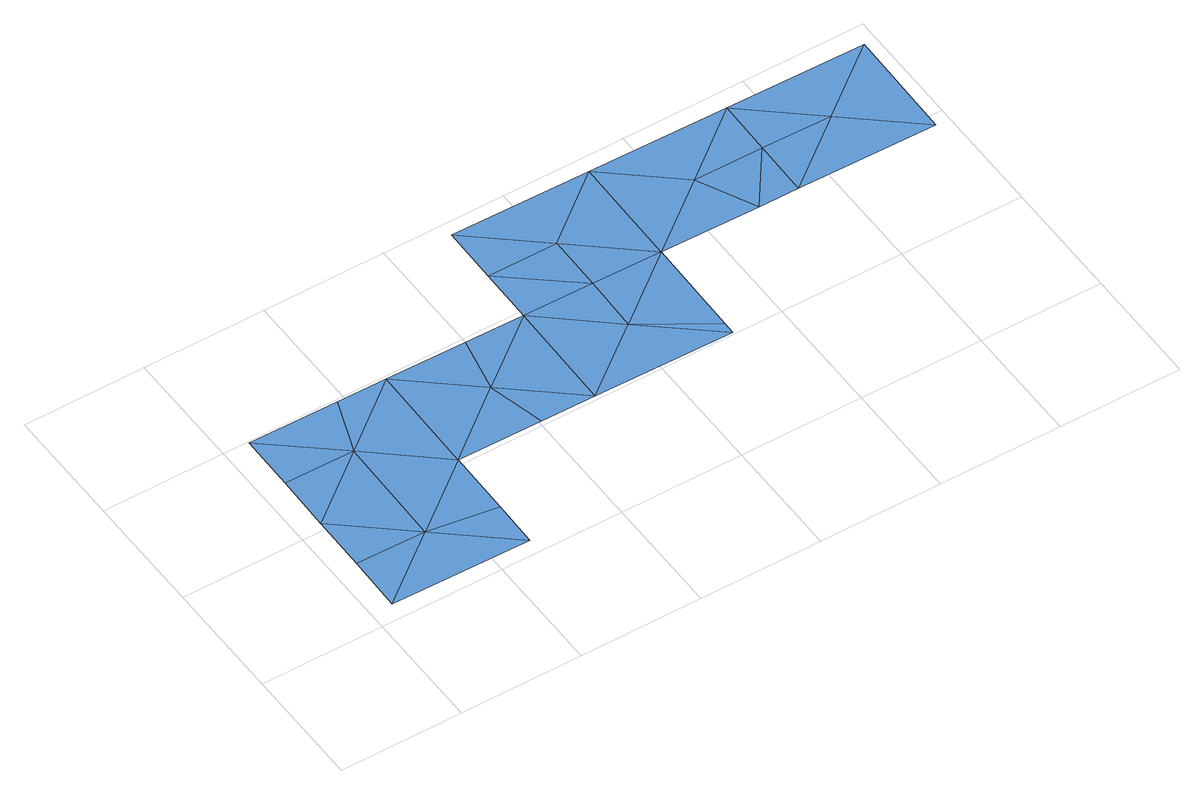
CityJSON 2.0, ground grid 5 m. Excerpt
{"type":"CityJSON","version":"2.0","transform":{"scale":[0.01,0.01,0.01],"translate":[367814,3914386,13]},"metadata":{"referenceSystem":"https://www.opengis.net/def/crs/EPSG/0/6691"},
"CityObjects":{
"waterbody1":{"type":"WaterBody","attributes":{"name":"9","class":"1140","function":"1","WaterBodyRiverFloodingRiskAttribute.description":"5","WaterBodyRiverFloodingRiskAttribute.rankOrg":"2","WaterBodyRiverFloodingRiskAttribute.adminType":"2","WaterBodyRiverFloodingRiskAttribute.scale":"L1"},"geometry":[{"type":"MultiSurface","lod":"1","boundaries":[[[0,1,2]],[[3,4,5]],[[4,6,5]],[[7,8,6]],[[8,7,0]],[[9,10,2]],[[0,2,10]],[[11,12,7]],[[13,11,7]],[[14,13,4]],[[15,14,4]],[[4,13,6]],[[13,7,6]],[[7,12,0]],[[1,16,17]],[[1,17,18]],[[9,2,19]],[[20,19,2]],[[18,20,2]],[[18,2,1]],[[16,1,21]],[[21,1,12]],[[12,1,0]],[[3,15,4]]]}]},
"waterbody2":{"type":"WaterBody","attributes":{"name":"9","class":"1140","function":"1","WaterBodyRiverFloodingRiskAttribute.description":"5","WaterBodyRiverFloodingRiskAttribute.rankOrg":"1","WaterBodyRiverFloodingRiskAttribute.adminType":"2","WaterBodyRiverFloodingRiskAttribute.scale":"L1"},"geometry":[{"type":"MultiSurface","lod":"1","boundaries":[[[22,23,15]],[[15,23,24]],[[24,23,25]],[[24,25,26]],[[24,26,14]],[[14,15,24]],[[13,14,26]],[[27,22,15]],[[28,23,22]],[[29,28,22]],[[29,27,30]],[[29,22,27]]]}]},
"waterbody3":{"type":"WaterBody","attributes":{"name":"9","class":"1140","function":"1","WaterBodyRiverFloodingRiskAttribute.description":"5","WaterBodyRiverFloodingRiskAttribute.rankOrg":"2","WaterBodyRiverFloodingRiskAttribute.adminType":"2","WaterBodyRiverFloodingRiskAttribute.scale":"L1"},"geometry":[{"type":"MultiSurface","lod":"1","boundaries":[[[31,32,33]],[[30,31,29]],[[33,28,31]],[[30,32,31]],[[28,29,31]]]}]}
},
"vertices":[
[666,525,29],[386,760,29],[379,298,29],[1803,561,29],[1521,743,29],[1802,508,29],[1234,517,29],[953,752,29],[1011,520,29],[659,63,29],[662,254,29],[999,982,29],[673,987,29],[1241,979,29],[1525,975,29],[1809,970,29],[105,995,29],[102,764,29],[98,533,29],[91,71,29],[95,302,29],[469,990,29],
[2096,1197,29],[1815,1432,29],[1528,1206,29],[1247,1441,29],[1244,1207,29],[2213,964,29],[2383,1424,29],[2380,1195,29],[2376,962,29],
[2664,1189,29],[2944,954,29],[2951,1416,29]
]}
